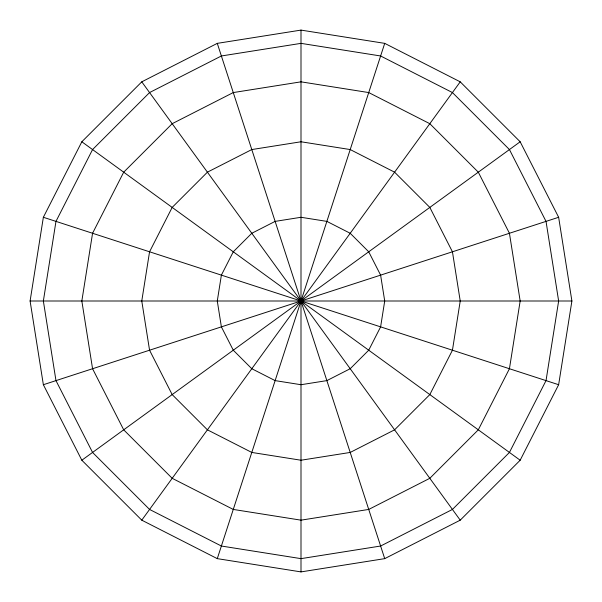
<?xml version="1.0" encoding="UTF-8"?>
<svg xmlns="http://www.w3.org/2000/svg" width="602" height="602" viewBox="0 0 602 602"><rect width="100%" height="100%" fill="white"/><g stroke="black" fill="none" stroke-linecap="round" stroke-linejoin="round"><path stroke-width="0.9" d="M30.1 301L43.359 217.284L81.834 141.771L141.771 81.834L217.284 43.359L301 30.1L384.716 43.359L460.229 81.834L520.166 141.771L558.641 217.284L571.9 301L558.641 384.716L520.166 460.229L460.229 520.166L384.716 558.641L301 571.9L217.284 558.641L141.771 520.166L81.834 460.229L43.359 384.716L30.1 301L571.9 301M217.284 558.641L384.716 43.359M141.771 520.166L460.229 81.834M81.834 460.229L520.166 141.771M43.359 384.716L558.641 217.284M43.359 217.284L558.641 384.716M81.834 141.771L520.166 460.229M141.771 81.834L460.229 520.166M217.284 43.359L384.716 558.641M301 30.1L301 571.9M55.971 221.385L43.359 301L55.971 380.614L92.565 452.441L149.559 509.435L221.385 546.029L301 558.641L380.614 546.029L452.441 509.435L509.435 452.441L546.029 380.614L558.641 301L546.029 221.385L509.435 149.559L452.441 92.565L380.614 55.971L301 43.359L221.385 55.971L149.559 92.565L92.565 149.559L55.971 221.385M92.565 233.275L81.834 301L92.565 368.725L123.696 429.82L172.18 478.304L233.275 509.435L301 520.166L368.725 509.435L429.82 478.304L478.304 429.82L509.435 368.725L520.166 301L509.435 233.275L478.304 172.18L429.82 123.696L368.725 92.565L301 81.834L233.275 92.565L172.18 123.696L123.696 172.18L92.565 233.275M149.559 251.794L141.771 301L149.559 350.206L172.18 394.596L207.404 429.82L251.794 452.441L301 460.229L350.206 452.441L394.596 429.82L429.82 394.596L452.441 350.206L460.229 301L452.441 251.794L429.82 207.404L394.596 172.18L350.206 149.559L301 141.771L251.794 149.559L207.404 172.18L172.18 207.404L149.559 251.794M221.385 275.129L217.284 301L221.385 326.871L233.275 350.206L251.794 368.725L275.129 380.614L301 384.716L326.871 380.614L350.206 368.725L368.725 350.206L380.614 326.871L384.716 301L380.614 275.129L368.725 251.794L350.206 233.275L326.871 221.385L301 217.284L275.129 221.385L251.794 233.275L233.275 251.794L221.385 275.129"/></g></svg>
